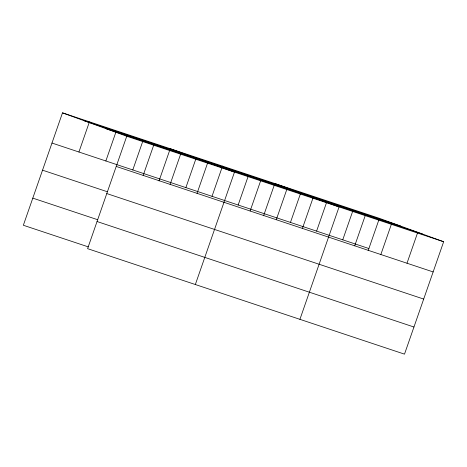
<?xml version="1.0" encoding="UTF-8"?>
<svg xmlns="http://www.w3.org/2000/svg" width="467" height="467" viewBox="0 0 467 467"><rect width="100%" height="100%" fill="white"/><g stroke="black" fill="none" stroke-linecap="round" stroke-linejoin="round"><path stroke-width="0.7" d="M62.496 112.851L126.744 136.247L87.598 248.66L404.504 354.149L443.65 241.737L379.402 218.34L62.496 112.851L23.35 225.263L88.275 246.874M78.923 152.008L89.436 121.817M105.857 160.975L115.892 132.155M132.791 169.941L142.832 141.122M143.171 175.405L153.684 145.214M159.025 180.939L169.766 150.088M170.105 184.372L180.618 154.18M185.878 187.611L195.912 158.792M197.045 193.338L207.558 163.146M212.018 196.309L222.531 166.118M195.346 284.531L234.492 172.113L170.245 148.716M238.164 205.013L248.199 176.193M250.125 211.008L260.639 180.817M263.598 215.754L274.345 184.897M276.271 219.712L286.785 189.52M290.456 222.42L300.97 192.229M302.412 228.416L312.925 198.224M316.597 231.124L326.631 202.304M299.925 319.34L339.071 206.928L274.824 183.525M342.743 239.828L352.778 211.008M354.704 245.817L365.217 215.626M368.177 250.563L379.402 218.34M380.844 254.521L391.364 224.329M406.99 263.225L417.504 233.033M83.698 120.568L400.604 226.057M105.542 128.524L422.448 234.014M126.744 136.247L443.65 241.737M51.983 143.042L368.889 248.526M116.23 166.439L433.137 271.928M42.532 170.175L107.457 191.785M106.785 193.572L423.686 299.061M32.801 198.131L97.726 219.741M97.048 221.527L413.955 327.017"/></g></svg>
